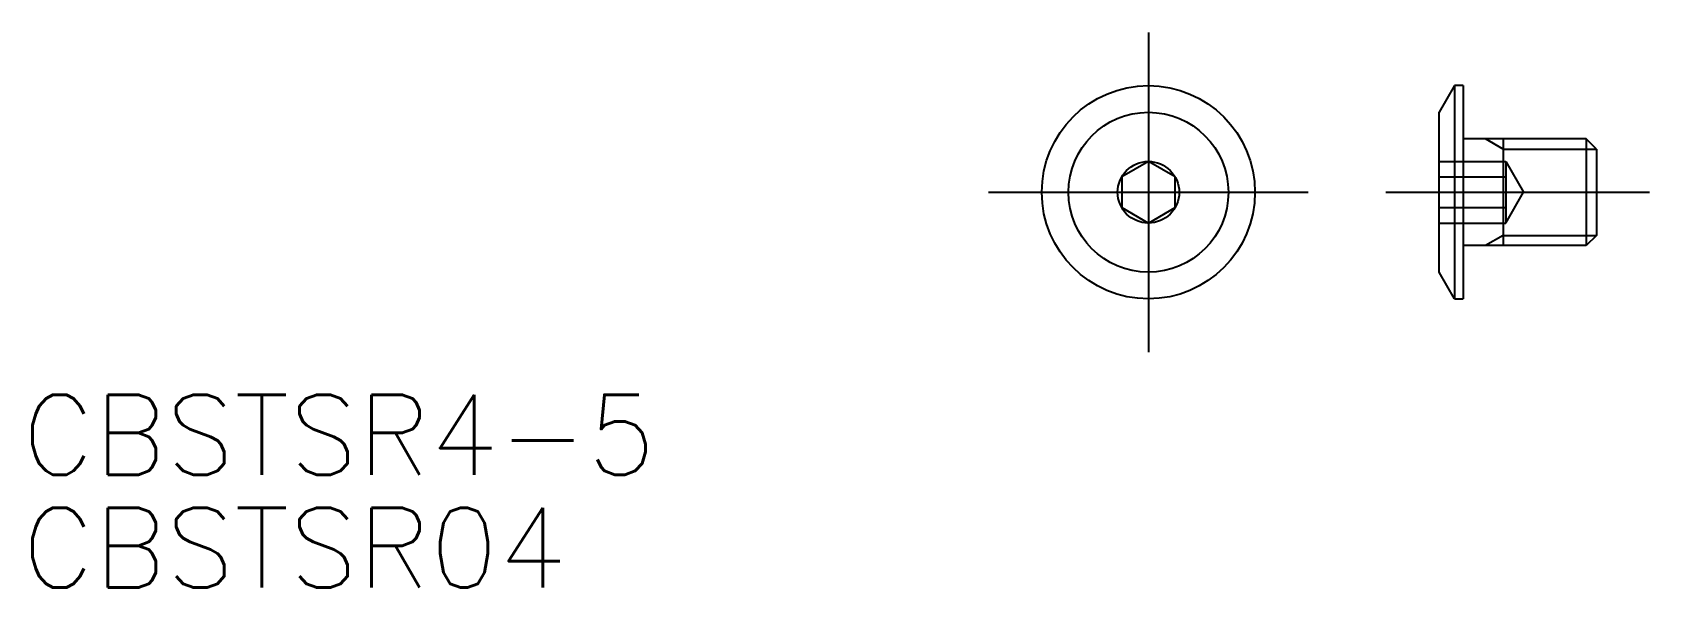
# Model space of a CAD drawing. Extents: x -41.9 to 18.8, y -14.8 to 6.
import ezdxf

# ---------------------------------------------------------------- set-up
doc = ezdxf.new("R2010")
doc.units = 0
doc.linetypes.add('CENTER', pattern=[50.8, 31.75, -6.35, 6.35, -6.35])
doc.linetypes.add('DASHED', pattern=[19.05, 12.7, -6.35])
doc.layers.get('0').update_dxf_attribs({"linetype": 'CONTINUOUS'})
doc.layers.add('CENTER', color=1, linetype='CENTER')
doc.styles.get("Standard").update_dxf_attribs({"font": 'txt.shx', "height": 3, "bigfont": 'bigfont.shx'})

msp = doc.modelspace()

# ---------------------------------------------------------------- linework, layer by layer
at = {"color": 7, "linetype": 'CONTINUOUS'}
for p, q in [((11.49, 4), (10.913, 3)), ((11.813, 4), (11.49, 4)), ((11.49, 4), (11.49, -4)), ((11.813, 4), (11.813, -4)), ((10.913, -3), (10.913, 3)), ((16.434, 2), (11.813, 2)), ((13.313, 2), (13.313, -2)), ((16.434, 2), (16.434, -2)), ((16.813, 1.621), (16.434, 2)), ((16.813, 1.621), (16.813, -1.621)), ((0, 1.155), (-1, 0.577)), ((1, 0.577), (0, 1.155)), ((-1, 0.577), (-1, -0.577)), ((1, -0.577), (1, 0.577)), ((-1, -0.577), (0, -1.155)), ((0, -1.155), (1, -0.577)), ((16.813, -1.621), (16.434, -2)), ((16.434, -2), (11.813, -2)), ((11.49, -4), (10.913, -3)), ((11.49, -4), (11.813, -4))]:
    msp.add_line(p, q, dxfattribs=at)
at = {"color": 3, "linetype": 'CONTINUOUS'}
for p, q in [((13.313, 1.621), (12.656, 2)), ((13.313, 1.621), (16.813, 1.621)), ((13.313, -1.621), (12.656, -2)), ((13.313, -1.621), (16.813, -1.621))]:
    msp.add_line(p, q, dxfattribs=at)
at = {"color": 3, "linetype": 'DASHED'}
for p, q in [((10.913, 1.155), (13.413, 1.155)), ((13.413, 1.155), (14.079, 0)), ((13.413, 1.155), (13.413, -1.155)), ((10.913, 0.577), (13.413, 0.577)), ((13.413, -1.155), (14.079, 0)), ((10.913, -0.577), (13.413, -0.577)), ((10.913, -1.155), (13.413, -1.155))]:
    msp.add_line(p, q, dxfattribs=at)
at = {"color": 7, "linetype": 'CONTINUOUS'}
for radius in [4, 3, 1.155]:
    msp.add_circle((0, 0), radius, dxfattribs=at)
at = {"layer": 'CENTER', "color": 1, "linetype": 'CENTER'}
for p, q in [((0, 6), (0, -6)), ((-6, 0), (6, 0)), ((8.913, 0), (18.813, 0))]:
    msp.add_line(p, q, dxfattribs=at)

# ---------------------------------------------------------------- texts
at = {"color": 7, "linetype": 'CONTINUOUS'}
for s, p in [('CBSTSR4-5', (-42.273, -10.601)), ('CBSTSR04', (-42.273, -14.837))]:
    msp.add_text(s, height=3, dxfattribs=at).set_placement(p)

doc.saveas('drawing.dxf')
